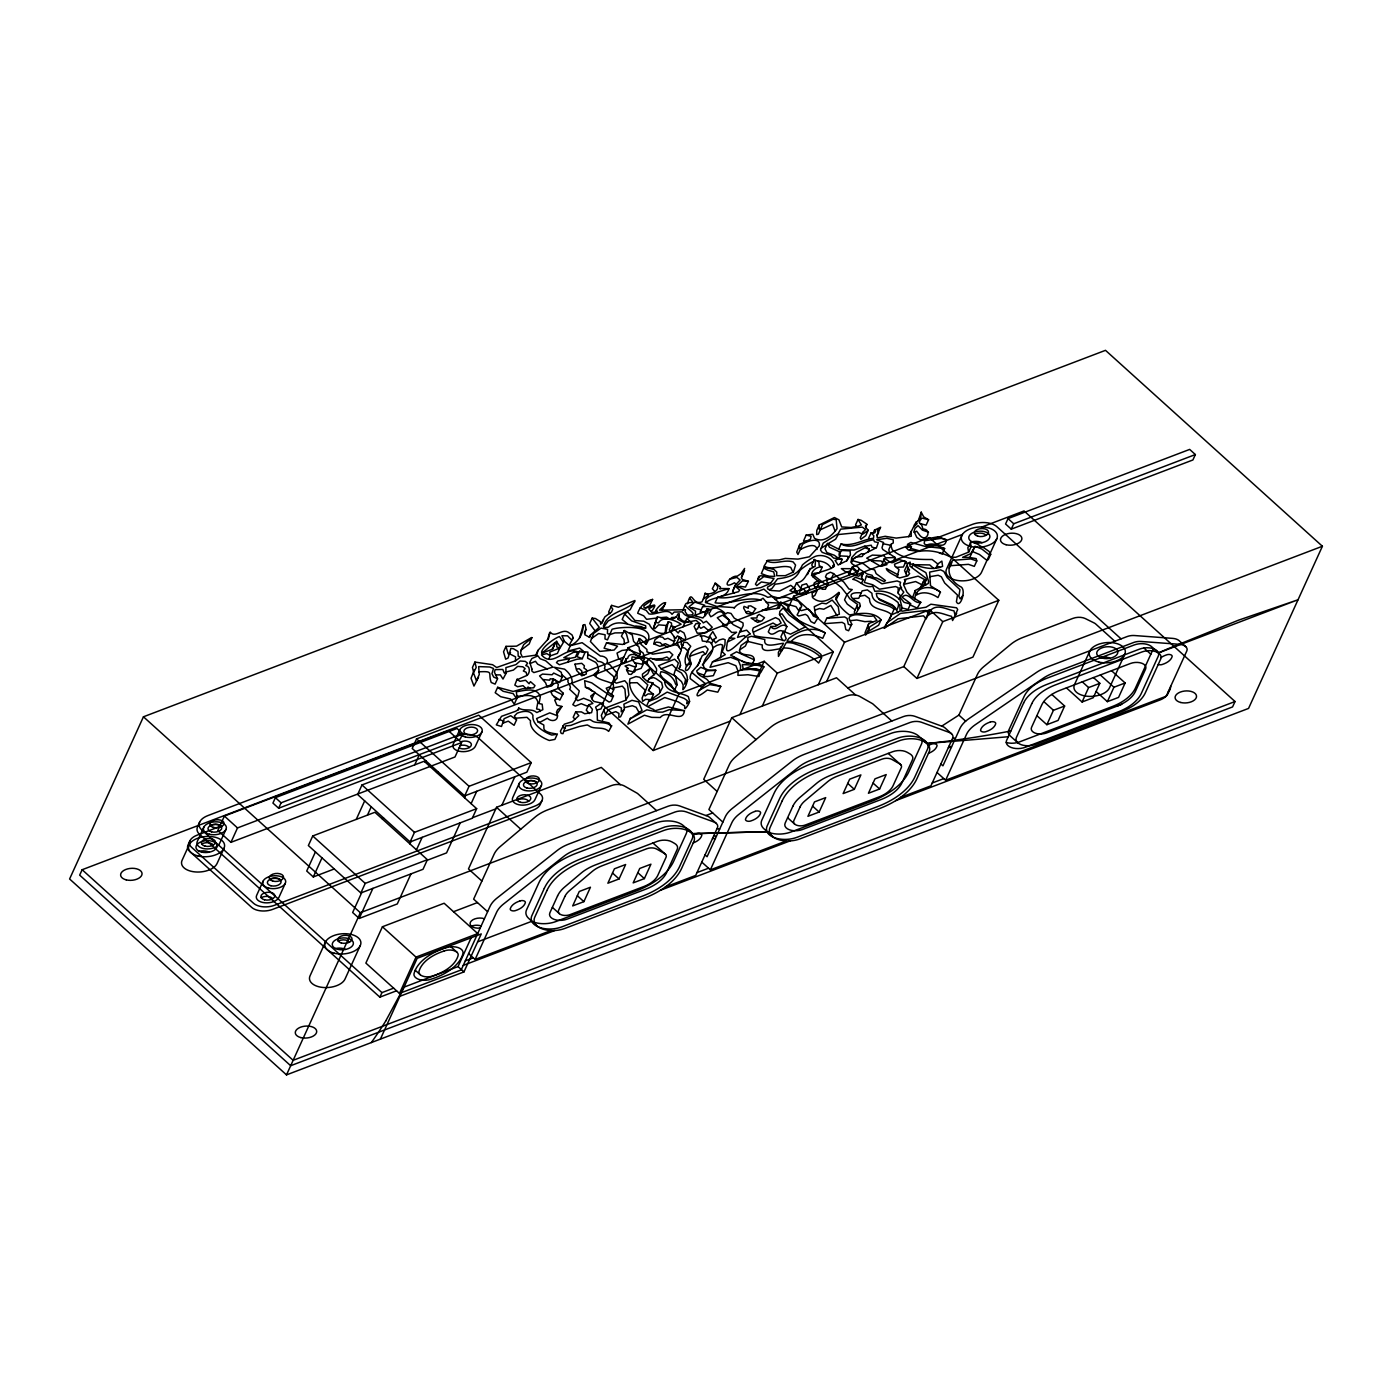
<?xml version="1.0" encoding="UTF-8"?>
<svg xmlns="http://www.w3.org/2000/svg" width="1392" height="1392" viewBox="0 0 1392 1392"><rect width="100%" height="100%" fill="white"/><g stroke="black" fill="none" stroke-linecap="round" stroke-linejoin="round"><path stroke-width="1.5" d="M761.267 600.196C745.886 595.759 730.174 605.172 715.088 602.806L717.559 597.394C733.688 600.474 752.446 587.441 767.723 597.342L772.403 596.368L778.25 597.986L786.236 597.151L798.434 601.24L801.757 606.042L797.094 614.968L798.817 616.03L805.342 614.324L807.569 615.699L810.962 621.615L814.407 623.407L817.991 617.77L815.277 613.698L814.25 606.703L821.941 603.101L826.222 603.815L832.138 600.039L838.262 606.79L839.393 614.185L826.726 618.274L824.273 623.668L842.143 622.363L844.631 623.842L845.814 629.602L848.598 630.767L851.747 624.208L849.016 618.344L849.625 616.83C856.915 611.662 865.633 617.839 873.567 615.838L876.943 620.467L868.817 623.512L865.076 632.664L865.65 635.048L869.896 626.731L881.101 619.771C873.602 611.105 859.717 613.159 849.52 614.968C843.709 610.81 837.479 604.685 835.774 597.638L839.393 593.183L838.837 592.313C831.668 598.769 821.611 605.798 812.545 597.586L812.075 593.062L817.313 590.104L814.477 586.554L814.024 583.196C819.192 578.376 822.098 585.301 812.911 576.723C808.578 573.139 817.243 565.396 822.185 567.24L819.714 572.651L814.285 573.295L811.449 575.453M890.758 545.281L883.259 543.785M816.982 549.492C816.06 541.958 804.663 547.126 800.504 549.457M905.844 573.313L904.522 570.598L907.984 563.29L910.211 562.09L909.881 566.109L926.08 578.289L926.411 579.907L922.774 586.484M591.896 698.68L594.836 692.172L585.423 687.161L584.623 680.671L591.687 682.846L611.523 696.661L613.489 695.896L608.426 692.311L606.233 688.205L609.035 687.074L613.663 689.736L611.471 694.538M940.209 567.431L938.086 566.387L935.946 568.006M553.181 678.809L552.45 685.421L547.143 687.161L545.647 682.863L539.574 675.938L542.532 674.076L552.119 674.755L553.703 673.049L562.159 677.138L559.688 682.55L553.181 678.809L550.553 686.378M799.13 594.019L801.896 585.075L806.455 583.735L809.779 588.851L806.229 594.001L797.877 594.071L789.908 590.539L792.988 588.346L795.232 588.746L793.736 592.296M564.195 641.103L569.119 645.314L573.278 637.901L572.008 634.909L567.832 632.003C561.689 628.784 554.764 638.354 550.153 632.003L548.465 638.684L537.921 650.447L536.825 654.988L522.348 657.059L520.608 653.161L521.234 650.029L529.204 643.939L531.657 637.501L516.519 646.166L505.992 646.375L503.539 651.787L505.661 659.199L508.115 657.964L510.881 648.359L513.422 648.707L517.998 651.473L518.207 656.102L520.608 657.041L515.649 660.8L496.666 667.499L492.524 664.68L474.898 662.087L472.445 667.499L473.524 671.727M793.005 572.199L790.708 567.379C781.886 564.282 772.421 570.807 764.069 566.144L767.705 560.297L779.085 559.967L785.262 558.418L798.016 559.114L809.448 556.765L819.296 545.89C821.054 536.599 806.995 540.931 802.697 544.168L797.981 554.486L796.729 552.137L799.808 544.359L810.405 539.243L811.101 536.355L806.212 535.015L812.841 534.302L814.459 538.252C823.42 543.489 832.12 535.607 837.062 528.664L836.157 519.616L833.077 519.268L822.498 524.593L818.392 534.145L816.669 534.598L816.808 530.387L819.262 524.975L834.434 517.546L838.941 519.825L841.708 526.942L851.191 527.498L858.429 526.037L861.387 524.923L858.029 519.442L861.178 520.312L866.746 524.071L865.807 527.481L868.208 530.265L865.737 535.676L860.83 539.296L860.256 537.834L862.727 532.423L865.511 529.534L862.361 527.098L840.716 529.134L838.088 533.762L823.211 543.141L820.48 550.084L822.202 552.38L830.728 555.356L833.825 558.175L840.959 558.488L842.195 559.393L840.176 563.83M495.5 674.929L500.337 674.876L502.999 679.087L505.975 673.467L505.905 667.586L515.893 664.645L520.121 660.974L525.254 661.374L527.603 663.218L525.793 665.585C530.387 666.02 530.126 672.788 527.29 675.277L517.302 679.679L520.034 681.332L525.55 680.253L529.064 683.733L530.456 681.645L534.998 685.63L533.71 687.752L522.47 688.796L513.213 691.476L497.657 687.3L495.204 692.711L500.685 696.696L510.673 699.028L514.309 704.143L517.111 697.827L516.328 691.772C524.105 690.71 536.72 686.5 540.34 696.644L539.052 703.552L542.167 704.195L542.828 709.694L536.842 712.565C531.587 707.902 524.123 711.747 518.746 708.041L518.624 709.572L515.475 711.312L501.52 716.323L496.3 724.884L501.503 726.502L504.13 718.69L510.725 715.732L516.536 719.908L514.083 725.319L508.271 721.143L503.034 723.144M812.893 567.727L811.797 564.926L814.25 559.514L818.914 561.881L819.175 565.604L822.185 567.24M974.905 547.056L970.589 553.72L962.585 557.339L969.719 557.479L974.974 546.238L981.934 549.092L988.598 554.347L990.739 554.26L988.268 559.671L986.128 559.758L979.481 554.503L972.817 551.667M799.808 544.359L799.095 547.735L800.818 548.761M711.538 643.8L713.487 639.502L716.41 637.797L712.791 631.585L708.528 637.64L703.934 635.813L700.159 636.092L701.411 636.631L702.351 640.999L709.885 642.077C717.941 649.211 707.136 659.042 702.351 664.906M791.004 641.642C799.843 631.951 812.128 633.812 822.742 638.319L825.212 632.908C812.476 625.826 799.843 630.176 788.864 638.354L786.985 641.086C799.06 642.46 811.954 646.393 821.071 654.588L821.054 657.65C814.007 650.099 802.662 646.584 793.005 643.208A18.009 10.04 -4.4 0 0 786.254 642.582L778.476 656.432L778.372 652.343L783.505 643.313C777.902 643.504 762.938 649.124 764.817 639.554L751.402 636.283L747.852 637.449L747.852 640.616L740.996 645.523L739.43 650.882C741.988 657.598 753.855 651.908 754.307 659.843L752.428 663.949M859.699 596.263L864.937 595.289L869.461 598.647C869.582 610.879 884.999 608.06 891.576 614.707L894.377 608.6L893.995 606.512L879.814 600.039L876.995 596.785L876.281 593.392C883.885 593.201 892.081 597.568 897.927 602.423C899.98 604.772 895.943 613.646 895.474 607.834L892.637 605.276M556.87 641.973L560.558 647.141L564.299 640.859L561.916 635.744L567.571 635.831L571.573 639.902L573.278 637.901M613.124 683.576L613.994 681.662L616.273 683.176L624.764 680.723L627.409 683.768L628.888 694.991L625.739 700.246L604.754 708.25L601.327 715.401L602.614 719.977L605.798 715.21L615.751 711.625L618.935 713.417L618.761 717.245L620.571 716.81L624.434 708.841L623.894 704.161L631.951 700.333L638.563 701.846L642.025 710.407L630.35 718.759L646.845 709.833L658.225 712.165L662.731 712.095L669.413 709.624L684.446 710.651L668.421 706.979L654.936 710.755L653.422 709.398C640.529 704.474 627.113 692.068 629.932 678.774L635.97 676.529L639.624 677.295L647.75 684.829L644.165 694.712L645.14 695.93L648.08 693.895L653.492 694.26L651.16 699.358M674.755 675.677L681.436 681.541L683.124 684.934L682.985 689.666C688.709 683.872 689.788 670.927 679.87 669.517L679.018 668.543L680.514 665.48L680.044 662.053L677.765 656.92L679.922 653.509M563.325 693.32L562.246 694.678L553.946 690.554L550.919 691.998L552.467 695.217L559.793 700.089L563.325 693.32L557.774 688.013L558.314 684.412L554.816 679.627M603.815 626.922L608.182 620.971L630.176 609.696L634.943 600.509L618.344 607.225L611.645 605.381L608.669 612.028L609.8 613.681M562.159 677.138L561.289 672.336L554.103 667.255L564.595 669.152C569.676 673.363 572.721 677.573 572.112 683.924L579.281 690.902L577.802 696.226L572.825 704.648L575.314 706.109L581.195 703.656L587.981 706.423M705.761 611.854L700.106 612.167L702.577 606.755C710.72 605.764 719.873 607.608 725.615 613.889L727.529 612.671L731.009 613.42L734.263 618.17L743.032 622.955L743.154 625.617L739.952 631.985L746.651 630.158L750.358 634.056C746.443 633.308 723.127 662.766 726.937 645.262C726.728 638.597 733.88 634.213 736.594 632.281L731.722 632.473L726.676 627.566L722.744 626.069L723.214 623.981L717.28 617.735L722.535 615.177L729.304 620.293L726.833 625.704L723.109 623.825M892.898 562.455L895.16 557.496L882.824 549.492L881.989 547.752L883.572 542.515L876.664 539.748L886.861 538.304L893.212 539.731L893.264 542.984L891.298 544.081L891.071 545.96L892.255 549.753C902.851 559.845 918.494 559.462 932.17 559.514L937.79 563.969L941.862 561.08L942.593 566.353C933.319 570.529 922.322 567.779 913.187 564.108L911.69 567.397M740.788 630.315L740.561 628.366L733.219 624.677L727.807 618.657M582.43 658.607L577.001 656.693L579.472 651.299L587.894 652.117L587.615 658.207L595.741 662.383L597.359 664.645L598.664 670.352L595.672 676.181M654.049 674.842L650.168 668.108M594.958 630.68L589.703 623.529L592.157 618.118L599.239 627.27L590.486 635.03L589.616 637.397L584.849 634.735L585.858 628.314A27.579 15.382 -4.4 0 0 585.319 626.209L584.971 624.573L583.248 625.112C583.248 634.056 578.463 642.077 570.355 645.662L567.884 651.073L579.664 648.08L583.387 651.178M839.011 558.088L840.594 551.789L842.16 550.466L850.094 550.884L850.408 554.938L846.806 560.732L838.141 565.03L835.113 560.437L838.158 558.975L842.195 559.393M929.612 576.74L938.156 575.261L941.375 576.81L944.698 583.022L957.505 595.08L956.408 601.762C959.854 609.261 966.344 591.287 961.42 587.146C950.719 581.804 944.629 570.094 952.841 560.315L970.885 558.94L976.784 560.976L974.313 566.37L968.414 564.334L950.388 565.726M861.474 583.37L863.092 579.855L861.422 576.949L863.284 572.651L858.499 576.271L845.24 571.59L841.36 568.632L852.461 568.702L856.08 571.764L858.603 570.111C860.952 565.448 850.39 566.179 851.295 561.359L851.678 557.635L856.515 552.363L864.937 547.839L869.269 549.214L864.693 546.116L854.079 550.049L839.968 549.805L827.44 543.454L824.986 548.848L826.952 552.607L834.26 555.234L837.027 557.183L836.731 558.209M567.71 662.383L569.45 658.346L563.795 657.703L573.347 652.396L577.819 651.874L575.348 657.285L569.415 658.486M819.262 524.975L819.14 529.186L820.862 528.734M766.766 609.87L768.628 604.876L763.025 598.195C755.595 604.215 741.118 598.108 734.141 608.13M898.832 604.772L899.876 605.12L900.085 611.071L891.576 614.846L884.129 628.279L887.069 622.729L900.52 613.402L926.045 610.444L928.481 613.611L930.761 609.992C937.616 603.693 946.456 609.418 953.99 610.862L955.034 615.142L957.713 609.557L956.565 607.799L930.883 604.215L926.011 607.208L902.416 611.175L901.337 610.862L901.999 607.434L900.102 599.935C893.577 593.375 884.024 590.069 874.855 591.339L872.732 586.241C864.763 588.59 860.047 580.499 852.757 579.316L855.384 577.315L863.092 579.855M855.836 613.802L860.326 605.938L859.647 603.067C849.172 598.403 846.649 591.617 861.248 592.87L862.066 590.887L867.39 589.895L871.914 593.253C872.036 605.468 887.452 602.649 894.029 609.313L894.377 608.6M896.518 567.344L903.408 566.996L905.861 561.585L899.093 559.514L893.212 562.455C889.784 564.299 885.347 556.382 883.781 559.845L886.93 564.647L880.701 566.37L866.711 558.157L872.332 555.095L883.52 555.547L885.799 557.844L895.16 557.496M780.825 646.932C779.607 647.715 780.442 652.744 782.078 650.569M862.727 532.423L863.284 533.884L868.208 530.265M681.019 649.455L683.977 642.112L687.161 642.617L690.728 646.253C687.039 651.804 682.706 659.965 686.691 666.455M679.261 646.81L676.877 642.652L679.331 637.24L685.195 640.076L685.682 637.519L683.994 632.908L679.853 630.489L678.217 633.029L672.997 627.896L670.927 632.438M688.64 649.246L687.422 656.972L689.736 662.07C681.349 670.718 687.387 674.981 691.285 663.514C686.204 651.717 695.6 649.09 705.413 646.201L708.11 649.229L706.022 653.683L702.281 655.58L697.496 665.794M795.232 588.746L790.726 585.353L779.52 591.061L771.168 590.469L767.566 588.833L767.514 587.128L774.422 583.039L777.606 578.776C787.489 577.75 798.295 574.931 802.418 564.961A65.963 36.784 -4.4 0 1 814.546 556.696C821.715 553.32 833.721 557.461 834.382 566.3C828.953 570.79 820.045 570.824 813.798 575.488L813.119 576.967M474.898 662.087L476.221 667.394L473.489 672.841L476.412 680.671L479.248 674.581L478.674 666.611L489.688 666.994L493.481 668.456L491.95 673.658L493.69 677.086L497.553 678.722L495.1 684.116L491.237 682.498C487.548 672.91 494.699 671.014 478.813 671.814M968.588 552.154L967.84 547.717L971.024 542.341M848.789 556.469L846.719 560.785M579.577 637.832L583.248 625.112M575.453 698.488L577.767 700.698L583.666 698.262L590.312 700.872L592.888 703.465L588.746 704.752L586.276 710.146L589.425 713.557M639.241 655.876L640.268 653.196L638.98 646.984L633.586 641.312L632.246 634.926L624.347 630.437L621.424 636.161L623.981 639.363L624.538 644.322M520.869 650.569L523.688 644.635L532.162 637.727M719.977 588.938L720.482 587.163L715.331 583.004L712.356 588.764L714.792 591.443M672.667 645.07L674.72 640.564L674.198 636.805L669.291 629.897L671.57 625.043L671.483 623.059L669.152 621.824L668.23 621.841L665.776 632.942C659.129 634.891 651.804 630.593 649.385 624.295L643.748 621.197L634.926 620.519L627.67 611.871L624.643 614.063L622.189 619.457L627.34 623.738M642.947 677.399L647.819 673.711L650.273 668.299L646.81 662.87L647.228 661.043L644.061 662.488L641.155 668.351L635.274 670.335L631.15 674.424L628.732 674.198L626.487 669.552L627.931 668.264L625.078 666.055L629.01 664.854L634.213 666.698L635.918 666.455L636.44 664.784L631.811 659.321L632.09 656.867L644.513 658.799L642.06 664.21L634.63 662.731M677.869 618.709L679.279 615.316L679.139 613.628L677.817 614.046C675.19 622.555 663.793 618.274 657.407 616.847L654.605 624.312M912.63 597.412L915.205 590.539L928.394 583.422L928.551 581.247L925.889 572.669L913.256 565.222L913.187 564.108M692.624 602.492C671.257 602.701 705.901 616.064 687.422 615.003L685.073 611.61L685.508 609.731L659.477 610.131L664.193 605.607C668.63 597.829 655.388 607.834 655.58 611.993M766.54 560.75C774.892 565.413 784.34 558.871 793.179 561.968L795.58 565.065L793.457 571.99L785.297 575.679L776.632 575.696L776.806 572.112L773.952 569.415L764.051 567.292L763.808 568.232L767.775 570.163L773.708 571.868L774.752 576.445L760.032 575.783L755.438 584.118L756.743 585.58L761.372 581.96L770.524 583.37L774.039 578.55L763.843 576.566L759.214 580.168L757.909 578.724L758.779 576.41M557.6 715.784L549.753 712.861L536.616 718.533L538.06 721.978L540.566 721.961L547.3 718.272C552.798 723.161 560.297 719.716 556.435 712.304L557.6 709.711L561.916 706.457L556.922 705.205L554.695 700.037L556.939 699.08L553.964 696.94M814.25 559.514L815.399 561.759L815.068 566.527C806.229 568.388 807.203 581.699 796.502 582.865L794.275 587.772M591.409 638.615L598.595 633.534L605.102 634.752L604.981 638.928L607.469 639.868L612.08 629.254C620.815 626.487 659.373 623.947 646.166 644.374L639.711 638.493L636.457 644.009L637.362 645.575M741.431 577.175L744.598 568.423L741.101 573.608L737.255 576.166C729.13 575.348 720.708 590.834 734.402 582.813L736.542 584.431M861.422 576.949L863.127 573.626M700.454 658.764C699.915 666.872 689.423 670.387 690.154 678.548L702.247 687.822M800.191 607.504L799.547 609.557L801.27 610.618L807.812 608.913L810.022 610.305L813.433 616.204L817.991 617.77M807.447 574.6L810.161 568.388M663.236 678.409L671.118 684.586L674.389 690.589L677.121 684.342L675.433 676.06L661.496 669.134L658.52 665.672L674.598 659.199L678.339 662.923L676.321 669.935L681.454 672.962L685.577 679.54L684.568 684.133L687.805 679.644M692.381 671.449L692.607 673.136L705.779 684.011C697.375 690.415 690.71 703.343 707.258 690.014L717.785 692.172L720.778 686.36L709.067 682.933C708.076 676.773 697.966 677.643 696.713 670.927L700.698 667.307L706.962 669.935L703.534 676.286L707.275 676.564L713.348 675.659L715.819 670.265C695.687 671.605 704.039 658.642 712.652 649.664M875.794 548.083L871.949 547.143L871.253 545.212L864.832 546.273M897.092 577.036L899.006 569.502L894.969 566.283L894.499 564.212L902.555 560.924L905.861 561.585M729.53 579.246L736.855 577.402L740.126 579.994L735.22 585.266L732.836 591.043M611.645 605.381L611.14 606.842L612.811 609.261L611.506 611.975L604.946 616.813L600.718 624.312L600.317 621.632L595.428 618.518L592.157 618.118M665.115 633.047L665.776 627.235L668.23 621.841M644.513 658.799C640.477 656.015 629.167 650.777 627.653 658.381L626.139 658.712L626.209 661.6L622.694 663.184L620.884 661.374L621.528 660.226L618.483 658.242L617.021 653.092L621.928 650.464L628.314 649.629L640.042 654.118M662 610.357L665.689 602.597M584.379 633.029L585.997 629.462M645.575 644.026C650.134 634.717 635.639 634.665 629.95 632.751M919.99 523.583L926.098 525.149L928.568 519.738L923.696 516.85L921.226 512.169L920.86 516.641C918.981 521.791 914.666 521.739 913.57 527.133M677.834 658.068L681.384 650.273L677.904 645.627L675.19 644.792L667.638 646.845L664.141 645.366L659.773 646.288L653.788 643.817L654.971 639.711L659.042 636.701L662.627 637.24L664.715 639.363L667.899 638.302L673.484 641.225L674.72 640.564M914.753 598.873C915.71 585.406 931.979 585.058 940.435 592.157L937.964 597.568C931.805 593.392 923.348 590.713 916.51 594.993M868.817 623.512L867.547 627.253L868.921 629.306M878.404 532.162L880.649 527.203L874.524 530.126L873.254 532.927M657.407 616.847L653.614 627.827M576.044 698.053L576.358 695.582L569.659 689.336C572.477 686.152 566.335 682.741 568.18 680.114L561.62 674.476M682.846 610.253L685.073 605.329M143.446 716.793L69.6 878.978L286.508 1074.885L1248.554 708.424L1322.4 546.256L1105.492 350.332L143.446 716.793L360.337 912.717L1322.4 546.256M962.429 534.406L82.145 869.722L79.675 875.133L290.684 1065.715L1232.564 706.927L1235.035 701.533L1024.042 510.951L982.021 526.959M189.921 840.82L188.042 844.927A15.347 8.561 -4.4 0 0 189.643 851.347L251.708 907.41A15.347 8.561 -4.4 0 0 272.675 909.376L533.136 810.161A15.347 8.561 -4.4 0 0 540.218 804.559L542.08 800.452M189.068 844.961L182.108 860.239A18.096 10.092 -4.4 0 0 195.019 871.914A18.096 10.092 -4.4 0 0 217.065 863.51L224.025 848.233M199.63 822.15L197.577 826.674A17.974 10.022 -4.4 0 0 199.439 834.191L379.859 997.159L396.563 990.791M203.771 827.248L197.299 841.447A11.519 6.421 -4.4 0 0 205.511 848.859A11.519 6.421 -4.4 0 0 219.536 843.535L226.009 829.319M224.39 816.06L217.813 830.485L230.95 842.334L454.993 756.987L461.552 742.58L448.433 730.73L224.39 816.06L237.51 827.927L461.552 742.58M230.95 842.334L237.51 827.927M275.39 797.668L272.936 803.08L278.644 808.23L460.265 739.048L462.736 733.636L457.028 728.486L275.39 797.668L281.097 802.819L462.736 733.636M278.644 808.23L281.097 802.819M263.105 881.153L256.65 895.352A11.519 6.421 -4.4 0 0 264.863 902.782A11.519 6.421 -4.4 0 0 278.887 897.44L285.343 883.241M312.73 835.966L308.363 845.553L360.859 892.968L423.029 869.287L427.396 859.699L374.9 812.284L312.73 835.966L365.226 883.381L427.396 859.699M315.427 851.921L306.727 871.027L313.287 876.96L334.271 868.956M313.287 876.96L321.987 857.855M361.99 784.949L357.622 794.519L410.118 841.934L472.288 818.252L476.656 808.665L424.16 761.25L361.99 784.949L414.468 832.346L476.656 808.665M356.248 819.401L364.669 800.905M367.453 815.12L371.229 806.821M416.573 738.874L412.206 748.461L464.702 795.876L526.872 772.177L531.239 762.607L478.744 715.192L416.573 738.874L469.069 786.289L531.239 762.607M325.345 942.227L310.051 975.809A18.096 10.092 -4.4 0 0 322.961 987.467A18.096 10.092 -4.4 0 0 345.007 979.081L360.302 945.481M414.694 764.869L419.27 754.829M360.859 892.968L365.226 883.381M361.694 892.655L352.646 912.508L359.206 918.442L397.294 903.93L410.988 873.88M425.169 762.172L425.83 760.745M286.508 1074.885L360.337 912.717M359.206 918.442L372.899 888.374M474.289 670.039L471.035 678.252L473.959 686.065L478.517 677.243M459.638 729.965L453.183 744.163A11.519 6.421 -4.4 0 0 461.396 751.576A11.519 6.421 -4.4 0 0 475.403 746.234L481.876 732.035M410.118 841.934L414.468 832.346M409.909 843.9L410.953 841.621M416.469 849.833L422.159 837.358M399.469 993.418L416.017 957.104L477.734 933.58L444.135 903.251L382.417 926.759L365.87 963.09L399.469 993.418L461.204 969.911L489.967 906.54A40.977 22.864 -4.4 0 1 496.961 898.118L557.218 850.477A40.977 22.864 -4.4 0 1 569.119 843.935L668.264 806.159A10.283 5.725 -4.4 0 1 679.592 805.916L707.066 815.973A10.283 5.725 -4.4 0 1 709.781 817.522L716.341 823.455M517.18 678.965L514.831 685.09L517.563 686.726L523.079 685.664L525.985 688.588M464.702 795.876L469.069 786.289M464.545 797.738L465.537 795.545M379.859 997.159L381.93 992.618L393.64 988.146M535.798 655.11L537.921 650.447M460.247 822.846L446.554 852.896L427.118 860.308M471.105 803.654L476.743 791.282M549.596 632.768L547.561 639.711M517.911 709.868L518.746 708.041M550.24 655.876L557.409 653.405L559.862 647.993L556.783 646.897L556.643 641.068L552.189 649.333M548.796 659.025L550.31 655.702L549.736 652.117L559.862 647.993M380.381 1039.128L417.165 958.322L481.249 933.928L463.954 971.912L399.869 996.307M620.38 784.653L601.274 767.392L496.526 807.29L468.478 868.921L481.893 881.049M501.851 805.272L514.831 776.771M519.181 783.435L512.726 797.633A11.519 6.421 -4.4 0 0 520.939 805.063A11.519 6.421 -4.4 0 0 534.946 799.721L541.418 785.523M589.425 637.345L590.486 635.03M561.916 706.457L557.113 713.974M601.936 623.32L603.554 619.753M557.409 733.915L554.903 739.396L549.318 740.474C541.192 737.447 529.099 729.913 530.491 720.708L526.976 717.315L515.875 718.185M574.983 719.246L573.208 717.28L575.679 711.869L578.828 715.662L572.286 721.682L564.282 724.205L560.402 731.183L561.185 733.375L562.96 733.671L565.709 725.876L570.79 725.423L581.821 721.091L589.738 719.542L591.252 720.308C596.037 724.588 605.781 720.482 611.123 725.963L608.983 722.918L597.359 720.186L597.168 711.086L595.602 707.153L600.213 704.004L603.432 703.499L600.979 708.911L596.924 709.972M385.723 1020.98L404.045 987.137L458.038 966.57L471.157 937.756M623.877 630.75L626.435 633.969L628.627 641.973L622.676 644.461L606.547 642.808L604.093 648.22L610.27 649.96M468.565 953.537L475.124 959.471L496.526 912.473A40.977 22.864 -4.4 0 1 503.521 904.034L563.777 856.393A40.977 22.864 -4.4 0 1 575.679 849.851L674.824 812.093A10.283 5.725 -4.4 0 1 686.152 811.849L713.626 821.889A10.283 5.725 -4.4 0 1 717.419 827.753L695.687 875.446L665.324 887.017M645.557 607.834L649.612 605.659L652.587 599.43C645.436 600.874 639.92 606.494 637.675 613.246L643.73 615.821L646.567 619.318L656.885 618.013M603.432 703.499L594.088 701.481L592.435 699.863L590.713 696.104L594.819 692.955M683.02 626.818L686.813 618.466L692.189 623.32L628.123 647.732L602.266 704.526L653.179 750.514L730.191 721.178M624.416 662.505L626.139 658.712M652.587 599.43L644.061 605.711C642.008 613.785 662.053 596.855 651.908 610.949L651.038 611.488M613.489 695.896L611.036 701.307L609.07 702.073L594.819 692.624M626.887 670.579L627.931 668.264M635.918 666.455L633.447 671.849L626.974 670.352M655.388 622.572L653.509 628.036L654.797 628.732L658.59 624.851L666.577 625.495M634.543 671.936L635.274 670.335M611.819 725.684L608.652 731.374C603.241 725.928 593.827 729.965 588.781 725.719L587.285 724.954L579.368 726.485L563.986 731.392M646.828 662.662L648.481 659.06L650.656 658.155L656.224 660.173L668.717 659.93L672.806 654.797L669.413 651.613L652.726 654.136L646.967 651.856L646.932 649.49L640.999 644.339L638.911 638.615M630.419 718.081L627.879 724.153L644.374 715.227L651.682 717.367L660.278 717.506C667.203 708.789 682.776 724.031 684.446 710.651M647.715 681.645C648.846 675.955 657.494 675.451 656.572 668.856L653.144 663.149L648.481 659.06M687.457 603.78C692.172 587.285 691.754 606.181 702.003 601.796L703.343 599.047L708.493 595.219L705.1 593.288L703.343 599.065M650.273 668.299L642.408 674.163L642.582 677.017L645.122 679.522L648.08 681.941L652.918 682.898L648.62 690.571M646.967 705.187L648.707 701.377L659.251 693.686L662.714 687.196L661.618 682.55L655.997 678.652L653.474 677.539L648.968 678.878M679.087 668.63L680.514 665.48M679.105 616.012L678.026 619.405L684.238 622.746L696.157 620.432L699.863 623.651L697.409 629.062L695.965 629.323M729.304 620.293L722.013 612.167C717.907 610.044 714.601 615.403 710.773 616.76L708.998 613.733L711.034 610.183L708.598 608.878L707.153 608.774L704.7 614.185L705.518 615.664M583.892 901.651L590.452 887.226L579.246 891.506L572.686 905.914L583.892 901.651L577.332 895.717M653.179 750.514L679.035 693.721L764.173 661.287L777.293 673.136L833.303 651.804L763.895 589.112L686.813 618.466M720.134 588.572L728.99 588.607C726.467 598.821 712.826 596.281 705.883 602.597M735.22 585.266L732.627 591.496L734.28 593.044M676.843 685.177L675.538 684.098C674.006 677.678 667.429 672.319 660.939 671.692L660.121 674.18L664.558 680.758C664.889 693.077 680.653 691.998 688.344 696.574L689.579 701.342C689.788 702.925 684.551 710.877 684.673 708.284L684.76 706.022L678.374 701.933L664.715 697.531L648.533 706.214M744.563 570.598L741.397 577.924L742.406 579.49L748.409 581.299L745.468 587.041L739.935 586.328L739.082 587.372M713.487 639.502L715.505 642.895L719.246 639.989L723.057 638.928L725.145 639.728L724.936 644.687L722.222 651.769L725.302 654.623L712.46 661.913L709.99 667.307L728.155 662.696L735.881 665.707L738.178 671.483L737.899 675.381L747.956 674.755L758.918 676.512L760.763 670.37L756.169 668.717L743.206 668.821L742.336 664.558L757.613 665.306L763.912 666.872L762.851 666.02L758.884 664.141L744.998 662.714L730.609 655.093L736.559 651.821L754.307 659.843M619.075 878.944L625.634 864.519L614.429 868.799L607.869 883.207L619.075 878.944L612.515 873.01M764.051 567.292L761.337 573.643L767.705 575.957M740.092 630.907L737.499 637.397L744.181 635.57L745.99 636.997M747.852 640.616L745.399 646.027L739.5 649.994M644.374 878.613L650.934 864.188L639.746 868.451L633.169 882.876L644.374 878.613L637.814 872.68M806.212 535.015L803.497 541.001L806.768 541.192M776.927 608.722L780.581 601.936L787.82 606.094C792.779 623.268 812.093 625.008 825.212 632.908M784.601 631.585L786.863 626.644L779.485 614.377L779.851 611.471L783.139 607.956L789.177 615.003L805.411 626.939L790.412 634.16L783.365 631.359L786.184 638.632L784.549 640.807C774.718 637.327 764.138 638.336 754.377 635.692L752.55 630.211L753.281 627.914L775.501 617.613L779.05 619.37L781.121 623.024L775.431 626.4L770.733 626.47L768.28 631.881C773.291 638.806 777.815 627.392 783.261 631.585M855.628 695.043L836.522 677.782L731.774 717.68L703.726 779.311L717.141 791.439M739.9 714.601L764.173 661.287M787.246 610.201L793.614 596.246L857.681 571.834L852.304 566.979L848.494 575.331M763.912 666.872L760.676 672.649M783.365 631.359L780.912 636.753L782.826 640.581M762.311 706.057L777.293 673.136M819.505 581.717L817.034 587.111A6.908 3.845 -4.4 0 1 814.703 586.954M817.313 590.104L814.859 595.498L812.458 596.75M838.837 548.9L841.099 543.941C852.548 546.882 862.762 539.417 873.463 538.269L873.811 535.729L871.061 532.858L874.594 532.945L875.585 531.448L874.524 530.126M846.945 594.575L841.412 587.581L831.076 579.159L833.704 573.626L830.293 572.234L826.587 574.183L825.473 576.897L828.118 579.49L826.778 581.23L827.892 583.84L825.421 589.251L822.324 589.268L817.643 585.788M858.029 519.442L855.558 524.854L856.515 526.42M701.777 862.1L710.372 869.861L731.774 822.863A40.977 22.864 -4.4 0 1 738.769 814.424L799.025 766.783A40.977 22.864 -4.4 0 1 810.927 760.241L910.072 722.483A10.283 5.725 -4.4 0 1 921.4 722.239L948.874 732.279A10.283 5.725 -4.4 0 1 952.667 738.143L930.935 785.836L900.572 797.407M851.33 561.794L852.339 559.567M851.382 562.594L853.313 558.853L856.028 557.009L862.17 556.487L863.614 554.26L876.455 547.717L878.282 542.584L874.42 541.732L873.724 539.8C862.762 541.001 852.252 550.292 841.099 543.941M839.393 593.183L836.035 599.778M868.608 538.234L871.061 532.858M833.547 573.765L843.883 582.169L848.946 589.025L852.235 589.564L846.997 594.454L844.526 599.865L847.258 604.111L855.158 609.887M858.603 570.111L855.976 575.679M868.051 551.876L869.269 549.214M877.117 535.659L878.474 532.701L877.273 529.847L880.249 528.107M821.75 657.546L818.6 663.062C811.536 655.51 800.209 651.978 790.534 648.62A18.009 10.04 -4.4 0 0 783.783 647.993L782.287 649.472M852.287 560.593L863.388 563.725L869.722 568.615L874.646 569.902L876.142 573.626L885.486 580.568L884.077 581.595L876.49 577.976L866.398 576.184L864.328 582.43L872.732 584.762L879.5 589.199L895.561 586.554L898.084 587.668L898.275 592.035M818.322 684.725L833.303 651.804M861.248 592.87L858.777 598.282L853.035 598.525M846.997 594.454L849.712 598.699L857.611 604.476L854.375 611.697L854.688 613.976M826.604 681.575L844.526 642.234L929.665 609.8L942.784 621.65L998.795 600.317L929.369 537.608L852.304 566.979M883.99 558.697L881.745 565.97M891.298 544.081L888.844 549.492L889.523 554.399M908.611 536.686L913.343 527.359L917.154 523.688L915.866 522.087M921.226 512.169L918.355 520.573M909.898 550.258L911.464 546.812L907.41 544.411L910.838 542.41L925.645 546.551L944.646 548.535L942.193 553.946L939.304 553.024M881.101 619.771L878.63 625.182L867.773 631.829M906.992 565.187L908.332 567.971L905.705 573.608L907.079 575.366L906.088 576.114M866.398 576.184L875.185 579.35L881.971 583.787L897.109 580.951L900.554 582.274L899.945 584.988L901.598 588.033L900.259 587.685L897.805 593.079L900.607 595.828M903.704 584.309L905.548 580.238L904.348 579.611L918.094 576.166L924.532 579.507L920.39 587.528M928.568 519.738L921.939 518.085L919.99 520.504L919.207 522.522L921.817 525.271L922.913 528.943C932.605 529.36 926.62 543.176 919.955 535.537L916.702 531.205L914.092 532.301M889.923 618.413L891.28 615.438M898.901 598.995L903.791 592.139L900.259 587.685M819.14 812.041L825.7 797.616L814.494 801.896L807.934 816.304L819.14 812.041L812.58 806.107M928.551 532.231L922.409 530.126L918.059 525.637L915.049 528.351L914.005 531.466L916.806 537.416L920.564 539.939L938.121 536.773L946.386 539.765C945.116 551.023 933.632 540.618 926.724 545.299M935.824 568.267L937.79 563.969M905.548 580.238L903.565 584.727L906.923 592.139L911.081 596.368L920.808 602.301L917.189 608.06L910.107 604.911M961.855 535.468L946.56 569.05A18.096 10.092 -4.4 0 0 959.471 580.725A18.096 10.092 -4.4 0 0 981.517 572.321L996.811 538.739M847.763 687.944L903.791 666.594L929.665 609.8M930.395 610.897L926.011 619.022L923.575 615.838L898.049 618.814L884.651 628.105M854.323 789.334L860.882 774.909L849.677 779.189L843.117 793.597L854.323 789.334L847.763 783.4M903.791 666.594L916.928 678.443L942.784 621.65M956.722 613.124L952.58 620.536L951.536 616.273C944.02 614.829 935.198 609.122 928.36 615.351M879.622 789.003L886.199 774.578L874.994 778.841L868.417 793.266L879.622 789.003L873.062 783.07M1008.034 518.607L1005.563 524.001L1011.271 529.151L1192.909 459.969L1195.363 454.558L1189.673 449.407L1008.034 518.607L1013.741 523.757L1195.363 454.558M1011.271 529.151L1013.741 523.757M998.795 600.317L972.938 657.111L916.928 678.443M941.723 726.137L958.897 715.088L977.323 674.633A40.855 22.777 -4.4 0 1 983.726 666.681L1010.836 644.287A40.855 22.777 -4.4 0 1 1023.259 637.31L1072.954 618.379A10.283 5.725 -4.4 0 1 1085.308 618.57L1094.077 622.92A10.283 5.725 -4.4 0 1 1095.748 624.034L1114.801 641.242M945.62 780.251L966.448 734.506A40.855 22.777 -4.4 0 1 975.392 724.64L1043.217 678.252A40.855 22.777 -4.4 0 1 1053.118 673.171L1133.645 642.495A10.283 5.725 -4.4 0 1 1141.092 641.468L1179.163 644.287A10.283 5.725 -4.4 0 1 1186.819 650.934L1166.2 696.226L945.62 780.251L937.025 772.49M1036.866 715.662L1046.871 724.693L1053.448 710.285L1064.636 706.022L1051.813 694.434M1064.636 706.022L1058.077 720.43L1046.871 724.693M1089.797 651.038L1074.502 684.62A18.096 10.092 -4.4 0 0 1087.413 696.278A18.096 10.092 -4.4 0 0 1109.459 687.892L1124.753 654.292M1066.429 687.874L1082.071 701.986L1088.631 687.578L1099.837 683.315L1093.486 677.573M1099.837 683.315L1093.259 697.723L1082.071 701.986M1096.113 691.493L1107.371 701.655L1113.931 687.248L1125.136 682.967L1111.529 670.7M1125.136 682.967L1118.576 697.392L1107.371 701.655M1170.115 688.97L1168.045 693.512A17.974 10.022 -4.4 0 1 1166.287 696.035M949.24 568.11L951.815 562.559M706.597 641.903L710.338 636.997L712.843 640.929M682.898 645.331L682.445 646.271L681.123 644.235L681.749 641.294L679.331 637.24M962.794 595.463L960.254 598.925L958.862 596.35L959.958 589.669L947.169 577.61L943.828 571.416L940.609 569.85L929.647 572.095L930.5 585.736L940.435 592.157M527.272 688.448L528.003 687.039L529.987 688.17M860.326 605.938L857.733 608.896L856.846 606.286M851.747 624.208L851.051 625.356L848.285 624.19L847.102 618.431L844.613 616.952L826.726 618.274M624.19 709.52L621.215 711.834L621.406 708.023L618.205 706.231L608.252 709.798L605.468 714.653L603.797 709.99M692.833 602.023L689.858 598.508M878.474 532.701L876.977 534.58L877.273 537.921L885.19 536.303L896.17 538.095L911.273 536.251L911.029 531.396M634.804 601.727C625.634 611.645 608.182 611.419 603.362 626.122L604.18 627.548L608.374 627.2C619.84 616.604 634.648 628.993 645.818 628.14L645.679 625.774L631.585 620.849L624.643 614.063M652.918 682.898L648.446 690.362L653.492 694.26M699.863 623.651L696 623.564L694.121 626.47L697.253 633.221L705.918 632.786L712.234 627.253L706.336 621.197L703.291 622.937C698.453 615.02 686.674 619.823 682.376 611.854L674.146 612.097L672.023 614.324C667.812 607.347 655.736 615.455 649.02 613.924L646.201 610.427L640.129 607.834M946.386 539.765L941.218 538.356L924.532 540.775L924.218 543.576L925.976 545.072L938.208 545.942L944.646 548.535M717.559 597.394L738.526 591.687L739.639 590.069L735.08 586.102M852.269 559.723L861.578 553.633L863.771 554.173M779.52 614.585L782.008 613.837L786.706 620.414L798.991 629.793M926.411 579.907L922.705 582.448M564.299 640.859L563.029 641.729L559.427 636.544C553.198 638.824 540.253 648.846 541.697 653.283L555.338 642.356M689.579 701.342L686.691 703.708L687.23 700.628L684.342 698.488L667.186 692.12L656.711 698.453L648.707 701.377M911.464 546.812L906.122 547.63L908.454 550.014L918.929 551.423C929.926 549.44 941.618 552.38 950.98 557.235L955.817 557.252L968.728 552.102L971.111 546.447L970.294 542.323M670.561 618.866L671.692 617.509L675.903 617.282M820.915 548.396L826.9 544.62M691.076 608.391L692.381 607.556L701.133 609.887M827.962 543.733L835.618 539.174L838.245 534.545L858.707 532.475L862.048 533.902M613.994 681.662L617.178 678.269L617.004 673.189L609.887 664.767L606.912 663.253C609.122 658.712 604.232 655.893 600.37 656.032L582.117 642.686L570.355 645.662M598.664 670.352L593.723 674.685C597.899 680.671 610.531 681.21 613.367 684.707L613.663 689.736M755.16 620.989L756.691 619.771L760.328 621.511M728.99 588.607L718.411 591.861L708.772 596.837L706.179 598.978L705.448 602.388L716.515 606.39L734.367 607.625M510.568 652.552L508.132 653.788L505.992 646.375M720.778 686.36L709.729 684.603L698.888 690.397M691.285 663.514L687.317 665.098M748.409 581.299L742.406 580.916L736.82 586.119L745.451 590.208L760.78 587.598L770.559 583.352M867.094 524.575L865.441 526.089L865.807 527.481M820.393 529.76L832.486 524.192L835.009 530.926M653.805 643.817L656.572 642.112L660.173 642.652L662.244 644.774L665.428 643.713L670.213 645.94M629.636 682.846L637.171 682.706L645.279 690.223L642.077 698.105L642.669 701.342L645.627 699.306L650.743 699.706M728.086 641.66L734.872 638.371L729.269 637.884M654.379 605.555L648.776 608.913L651.995 612.584L657.511 611.68L656.415 610.131M702.577 606.755L704.752 605.224L694.852 602.162L688.953 606.842L695.582 611.158L695.182 615.995L702.89 617.961L708.11 612.01L707.153 608.774M697.827 672.945L704.039 675.172M503.974 721.091L498.754 719.473M530.3 663.462L535.45 661.27L537.66 664.158L547.508 669.117M569.38 658.729L557.896 660.939L556.452 662.609L559.393 664.767L577.036 659.216L582.204 658.781L584.953 652.691L579.472 651.299M769.219 589.86L771.968 588.433L775.153 584.188C785.036 583.161 795.824 580.325 799.965 570.355A65.963 36.784 -4.4 0 1 812.093 562.107L813.276 561.689M767.427 608.408L761.772 610.531L779.398 608.13L780.268 604.946L779.381 603.275M715.819 670.265L706.005 670.874M661.061 668.856L672.145 664.593L675.868 668.334L673.745 675.12M826.5 578.237L831.146 579.02M505.975 673.467L504.287 673.049L502.79 669.465L495.117 669.622L494.438 672.249L497.553 678.722M505.331 672.214L513.422 670.057L517.65 666.385L522.8 666.785L525.132 668.63L523.34 670.979L526.211 672.301L526.855 675.416M672.997 627.896L681.106 624.242C675.764 620.397 662.557 615.247 658.555 622.903L655.963 622.642M753.507 632.107L773.03 623.024L776.91 625.356M477.63 941.845L531.761 921.313A20.428 11.397 -4.4 0 0 555.965 921.521L635.953 891.054A81.954 45.71 -4.4 0 0 673.745 861.109L686.221 833.721A20.428 11.397 -4.4 0 0 686.395 828.344L686.308 828.136M623.825 657.146L207.93 815.573A17.974 10.022 -4.4 0 0 201.509 829.649L381.93 992.618M775.327 599.447L850.564 570.79M931.822 539.835L972.347 524.401A17.974 10.022 -4.4 0 1 996.881 526.698L1121.065 638.858M219.588 826.604L196.985 835.217A15.347 8.561 -4.4 0 0 191.522 847.241L253.588 903.304A15.347 8.561 -4.4 0 0 274.555 905.27L534.998 806.055A15.347 8.561 -4.4 0 0 540.479 794.032L478.413 737.969A15.347 8.561 -4.4 0 0 457.446 736.003L455.219 736.855M436.549 772.456L438.115 771.864M381.86 818.566L383.531 817.922M472.514 817.73L495.83 808.856M477.456 902.573L454.558 911.308A17.557 9.796 -4.4 0 0 453.531 911.725M705.918 815.555L712.704 812.963M1121.726 704.352L1046.662 732.94A10.283 5.725 -4.4 0 1 1035.283 733.166A10.283 5.725 -4.4 0 1 1031.559 727.337L1041.703 705.048A40.855 22.777 -4.4 0 1 1060.547 690.119L1130.478 663.479A10.283 5.725 -4.4 0 1 1141.84 663.253A10.283 5.725 -4.4 0 1 1145.581 669.082L1135.437 691.372A40.855 22.777 -4.4 0 1 1116.593 706.301M465.328 960.845L473.28 957.818M696.992 872.593L708.528 868.208M932.24 782.983L943.776 778.598M475.124 959.471L551.023 930.552M710.372 869.861L786.271 840.942M463.258 965.387L554.764 930.535M660.452 890.271L790.012 840.925M895.7 800.661L1159.762 700.072A17.974 10.022 -4.4 0 0 1166.009 696.296M1235.035 701.533L293.138 1060.304L82.145 869.722M766.244 602.371L779.485 603.154M624.469 707.554L632.333 705.727L636.109 707.258L638.945 712.252M903.686 584.379L915.64 581.56L921.695 584.64M814.755 610.166L819.47 608.513L823.751 609.226L830.833 605.433L837.097 615.751M609.87 634.578L614.951 632.908L622.937 632.821M747.086 642.304L748.931 641.695L762.346 644.966C760.31 654.223 774.509 649.159 779.938 648.898M920.808 602.301C913.691 604.841 908.263 590.173 902.155 597.272L910.681 603.658L908.054 609.47L901.999 607.956M782.53 602.927L795.98 606.651L798.747 610.67M800.939 590.034L804.002 589.147L806.664 593.183M733.897 657.285L735.533 658.068M541.697 653.283L552.902 649.02L554.59 643.104M850.303 620.658L856.741 619.979L864.884 621.65L871.096 621.25L872.54 622.415M652.552 659.095L662.435 658.555L666.942 657.007L669.726 659.356M834.034 564.682L832.642 565.831L833.321 567.292M910.507 604.058L904.087 602.336L899.771 597.116M689.962 656.224L702.943 651.613L705.205 654.136M575.679 711.869L581.404 711.904L584.71 713.748L591.548 712.669L592.435 709.328L588.746 704.752M576.514 669.047L579.246 668.734L581.96 671.17L581.491 673.432L583.822 675.103M536.894 925.819L528.699 918.407A20.497 11.432 -4.4 0 1 526.559 909.829L538.739 883.102A81.954 45.71 -4.4 0 1 576.532 853.157L655.475 823.09A20.497 11.432 -4.4 0 1 683.455 825.7L692.294 833.686L767.009 831.703A20.428 11.397 -4.4 0 0 791.213 831.911L871.201 801.444A81.954 45.71 -4.4 0 0 908.993 771.499L921.469 744.111A20.428 11.397 -4.4 0 0 921.556 738.526L927.263 743.467L1008.243 736.751M660.452 617.665L666.646 617.143L669.413 618.901M712.46 661.913L730.609 657.285L738.334 660.295L740.631 666.072L740.37 669.987L750.41 669.361L761.372 671.101M517.267 696.244C524.314 696.104 535.067 692.659 537.886 702.038L536.599 708.963L539.713 709.607L540.218 711.486M971.303 541.732L977.532 544.168A44.509 24.812 -4.4 0 0 984.057 547.926L989.068 551.423L990.739 554.26M681.906 647.489L684.707 648.028L687.857 650.969M692.294 833.686L767.009 831.703A20.428 11.397 -4.4 0 0 797.111 837.253L877.099 806.786A81.954 45.71 -4.4 0 0 914.909 776.84L927.368 749.453A20.428 11.397 -4.4 0 0 919.955 737.864A20.428 11.397 -4.4 0 0 897.353 738.299L817.365 768.767A81.954 45.71 -4.4 0 0 779.572 798.712L767.096 826.1A21.315 11.884 -4.4 0 0 767.062 831.685M827.892 583.84L824.777 583.874L813.798 575.488M678.67 617.265L682.811 620.902L688.553 622.067M543.071 679.54L549.666 680.166L550.188 678.774L553.042 679.105M705.1 593.288C711.225 595.985 723.196 588.764 714.809 583.37M871.74 560.576L881.049 560.959L882.371 562.281M840.002 555.895L847.641 556.295L848.285 557.479M635.935 626.087L641.294 626.591L644.966 628.627M817.783 560.941C822.968 561.08 828.901 563.603 831.233 568.475M509.924 653.979L515.527 656.867L515.51 660.852M859.055 568.858L867.251 574.026L872.175 575.296L873.045 577.297M742.058 661.148L748.879 663.375M565.413 728.26L563.656 727.964L562.855 725.771M910.177 563.899L913.048 564.421M914.596 564.7L929.699 564.926L933.823 568.475M905.287 562.873L907.915 563.429M969.719 557.479L976.157 558.61L976.784 560.976M577.819 651.874C564.891 645.958 553.024 668.595 541.453 654.849L546.778 653.614L550.31 655.702M585.493 687.23L589.216 688.257L592.348 691.25M671.396 625.878L675.033 627.079M910.733 548.413L920.321 551.058M606.547 642.808L617.526 646.184L614.15 650.029L599.726 651.404L590.417 641.521L593.758 633.308L601.048 628.123L607.556 629.341L607.434 633.534L609.922 634.474M878.63 598.682L891.941 604.754M648.655 658.903L644.496 657.268L643.156 653.074L639.206 650.203M786.863 626.644C780.964 621.076 776.092 633.586 770.733 626.47M652.413 683.559L659.164 687.961L660.156 691.859M588.033 654.431L595.654 658.747L597.916 661.444C601.779 661.287 606.651 664.123 604.459 668.665L611.088 674.407A16.373 9.135 -4.4 0 1 614.585 681.175M612.863 688.031L622.294 686.134L624.938 689.162L625.895 700.037M538.06 721.978L543.785 724.971L543.941 728.886C545.977 734.68 564.734 733.201 551.789 735.063C543.646 732.035 531.553 724.501 532.962 715.314C530.23 709.537 521.965 711.277 517.198 713.174L514.414 716.01L516.536 719.908M794.936 589.46L798.399 594.036M896.935 560.193L894.656 558.592M840.037 555.826L839.045 555.008L839.48 551.771L829.423 547.213L827.44 543.454M898.101 574.844L886.286 568.51C886.408 571.747 895.717 575.801 899.528 577.976L907.845 575.783L909.637 573.591L908.297 571.99L909.533 569.972L908.158 568.197M752.463 613.576L748.27 611.279L746.042 612.115M917.154 593.601L915.083 592.035L915.205 590.539M698.732 626.139L700.82 628.349L703.882 626.609L708.25 630.28M896.535 609.818L897.788 612.793M1185.74 646.636L1179.181 640.72A10.283 5.725 -4.4 0 0 1172.603 638.371L1134.532 635.535A10.283 5.725 -4.4 0 0 1127.085 636.579L1046.558 667.255A40.855 22.777 -4.4 0 0 1036.657 672.319L968.832 718.724A40.855 22.777 -4.4 0 0 959.888 728.573L942.923 765.826L940.888 763.982M1159.362 653.666L1151.619 646.671A12.876 7.186 -4.4 0 0 1134.028 645.035L1047.689 677.921A51.26 28.588 -4.4 0 0 1024.042 696.644L1008.695 730.365A12.876 7.186 -4.4 0 0 1010.035 735.759L1017.778 742.754M1143.911 647.993L1150.819 654.24M1100.341 674.963L1113.931 687.248M1082.28 681.836L1088.631 687.578M1043.791 701.568L1053.448 710.285M958.897 715.088L965.648 721.178M951.589 733.845L945.029 727.912A10.283 5.725 -4.4 0 0 942.314 726.363L914.84 716.306A10.283 5.725 -4.4 0 0 903.512 716.549L804.367 754.325A40.977 22.864 -4.4 0 0 792.466 760.867L732.209 808.508A40.977 22.864 -4.4 0 0 725.215 816.93L707.084 856.724L705.048 854.897M793.614 596.246L844.526 642.234M926.915 743.502L918.703 736.09A20.497 11.432 -4.4 0 0 890.741 733.48L811.78 763.547A81.954 45.71 -4.4 0 0 773.987 793.492L761.807 820.219A20.497 11.432 -4.4 0 0 763.947 828.797L772.16 836.209M891.802 721.021L873.254 704.265A10.283 5.725 -4.4 0 0 872.001 703.378L859.595 696.348A10.283 5.725 -4.4 0 0 846.806 695.93L783.209 720.151A40.977 22.864 -4.4 0 0 770.489 727.372L735.515 756.9A40.977 22.864 -4.4 0 0 729.338 764.66L708.911 809.535L722.848 822.115M888.2 753.403L900.868 764.834M731.774 717.68L756.013 739.587M628.123 647.732L679.035 693.721M787.611 817.73L794.606 824.047M656.554 810.631L638.006 793.875A10.283 5.725 -4.4 0 0 636.753 792.988L624.347 785.958A10.283 5.725 -4.4 0 0 611.558 785.54L547.961 809.761A40.977 22.864 -4.4 0 0 535.241 816.982L500.267 846.51A40.977 22.864 -4.4 0 0 494.073 854.27L473.645 899.145L487.6 911.725M652.952 843.013L665.62 854.444M496.526 807.29L520.765 829.197M552.363 907.34L559.34 913.657M450.904 946.769L457.028 952.302M458.038 966.57L463.954 971.912M382.417 926.759L416.017 957.104M415.234 970.241L420.158 974.678M720.395 657.807L722.674 645.14L720.586 644.339L716.793 645.401L712.861 647.872M674.041 636.457L675.764 638.441L677.382 635.9L681.21 637.901M801.322 589.164L796.502 582.865M516.763 698.749L513.143 693.616L503.138 691.285L497.657 687.3M925.158 582.674L925.889 584.936M974.696 534.302A7.151 3.985 -4.4 0 1 986.023 535.363M525.671 781.678A7.151 3.985 -4.4 0 1 536.999 782.739M210.262 825.491A7.151 3.985 -4.4 0 1 221.589 826.552M269.7 879.187A7.151 3.985 -4.4 0 1 281.027 880.249M338.204 941.062A7.151 3.985 -4.4 0 1 349.531 942.106M1099.941 657.32A10.022 5.585 -4.4 0 1 1109.946 658.259M971.999 541.766A10.022 5.585 -4.4 0 1 982.004 542.689M199.213 851.26A10.022 5.585 -4.4 0 1 209.218 852.182M335.489 948.509A10.022 5.585 -4.4 0 1 345.494 949.448M1170.689 686.36A17.974 10.022 -4.4 0 1 1168.358 691.493M1152.82 648.533A12.754 7.117 -4.4 0 1 1152.419 650.725L1135.454 687.996A51.26 28.588 -4.4 0 1 1111.808 706.736L1019.483 741.901A12.754 7.117 -4.4 0 1 1006.242 742.475M460.213 745.503A7.03 3.915 -4.4 0 1 469.226 747.574M460.735 741.832A7.03 3.915 -4.4 0 1 470.148 742.441A7.03 3.915 -4.4 0 1 468.721 747.835A7.03 3.915 -4.4 0 1 459.151 747.869M517.145 800.191A7.03 3.915 -4.4 0 1 528.664 801.27M261.174 897.701A7.03 3.915 -4.4 0 1 272.693 898.78M201.718 844.004A7.03 3.915 -4.4 0 1 213.237 845.083M951.345 747.347A8.717 4.855 -4.4 0 1 948.422 747.452M952.789 737.812A8.717 4.855 -4.4 0 1 955.399 738.421M715.401 838.454A9.048 5.046 -4.4 0 1 712.495 838.541M717.054 828.536A9.048 5.046 -4.4 0 1 719.647 829.127M1158.266 664.419A3.619 2.018 -4.4 0 0 1162.442 664.419A17.435 9.727 -4.4 0 0 1172.064 656.763A3.619 2.018 -4.4 0 0 1170.689 654.745A3.619 2.018 -4.4 0 0 1166.74 654.832A17.435 9.727 -4.4 0 0 1161.102 657.546M948.944 746.303A8.717 4.855 -4.4 0 1 951.536 746.93M928.481 753.316A17.435 9.727 -4.4 0 0 936.955 746.06A3.619 2.018 -4.4 0 0 935.581 744.041A3.619 2.018 -4.4 0 0 931.631 744.128A17.435 9.727 -4.4 0 0 928.534 745.364M713.765 835.739A9.048 5.046 -4.4 0 1 716.375 836.331M480.153 928.064A9.048 5.046 -4.4 0 1 470.357 922.287A9.048 5.046 -4.4 0 1 484.399 918.737M693.233 842.926A17.435 9.727 -4.4 0 0 701.707 835.67A3.619 2.018 -4.4 0 0 700.333 833.651A3.619 2.018 -4.4 0 0 696.383 833.738A17.435 9.727 -4.4 0 0 693.286 834.974M471.383 926.15A9.048 5.046 -4.4 0 1 481.127 925.941M1010.818 730.991A570.668 318.281 -4.4 0 1 927.281 743.519M385.741 1020.98A870.505 485.53 -4.4 0 1 371.333 1042.573M531.935 669.1L531.848 671.014L533.832 672.597L552.955 667.133L545.681 660.8L540.131 658.747L537.904 655.858L531.883 658.52L529.743 662.279L531.935 669.1M574.983 664.193L576.688 670.579L581.804 675.816L586.276 674.006L586.571 669.883L583.944 668.021L584.414 665.776L581.717 663.323L574.983 664.193M755.647 608.704L752.411 613.611L748.687 613.855L746.564 613.367L743.606 608.026L744.059 606.355L748.339 608.217L748.252 606.059L750.74 605.868L755.647 608.704M757.422 615.751L756.865 617.961L751.036 618.031L757.613 622.398L761.998 620.745L764.521 617.7L759.162 614.359L757.422 615.751M544.324 888.322L531.848 915.71A20.428 11.397 -4.4 0 0 539.261 927.316A20.428 11.397 -4.4 0 0 561.863 926.863L641.851 896.396A81.954 45.71 -4.4 0 0 679.644 866.45L692.12 839.063A20.428 11.397 -4.4 0 0 685.891 827.944A20.428 11.397 -4.4 0 0 664.854 827.005L582.117 858.377A81.954 45.71 -4.4 0 0 544.324 888.322M546.934 890.515L534.754 917.241A20.497 11.432 -4.4 0 0 542.201 928.864A20.497 11.432 -4.4 0 0 564.874 928.429L643.835 898.345A81.954 45.71 -4.4 0 0 681.628 868.399L693.842 841.603A20.497 11.432 -4.4 0 0 686.308 830.032A20.497 11.432 -4.4 0 0 663.688 830.502L584.727 860.569A81.954 45.71 -4.4 0 0 546.934 890.515M557.566 895.909L549.892 912.769A11.71 6.525 -4.4 0 0 554.155 919.399A11.71 6.525 -4.4 0 0 567.101 919.155L645.157 889.418A46.823 26.117 -4.4 0 0 666.768 872.314L677.225 849.311A11.71 6.525 -4.4 0 0 674.581 843.413L671.831 841.847A11.71 6.525 -4.4 0 0 657.268 841.377L595.741 864.797A46.823 26.117 -4.4 0 0 581.212 873.045L564.647 887.035A46.823 26.117 -4.4 0 0 557.566 895.909M564.856 896.518L558.54 910.385A7.813 4.35 -4.4 0 0 561.359 914.822A7.813 4.35 -4.4 0 0 570.007 914.648L643.469 886.669A31.216 17.417 -4.4 0 0 657.859 875.255L666.037 857.298A7.813 4.35 -4.4 0 0 664.28 853.366L656.624 849.033A7.813 4.35 -4.4 0 0 646.915 848.702L602.162 865.754A31.216 17.417 -4.4 0 0 592.487 871.235L569.554 890.602A31.216 17.417 -4.4 0 0 564.856 896.518M782.182 800.905L770.02 827.631A20.497 11.432 -4.4 0 0 777.449 839.254A20.497 11.432 -4.4 0 0 800.122 838.819L879.083 808.735A81.954 45.71 -4.4 0 0 916.876 778.789L929.09 751.993A20.497 11.432 -4.4 0 0 921.556 740.422A20.497 11.432 -4.4 0 0 898.936 740.892L819.975 770.959A81.954 45.71 -4.4 0 0 782.182 800.905M792.831 806.299L785.14 823.159A11.71 6.525 -4.4 0 0 789.403 829.789A11.71 6.525 -4.4 0 0 802.366 829.545L880.405 799.808A46.823 26.117 -4.4 0 0 902.016 782.704L912.473 759.701A11.71 6.525 -4.4 0 0 909.829 753.803L907.079 752.237A11.71 6.525 -4.4 0 0 892.516 751.767L830.989 775.187A46.823 26.117 -4.4 0 0 816.46 783.435L799.895 797.425A46.823 26.117 -4.4 0 0 792.831 806.299M800.104 806.908L793.788 820.775A7.813 4.35 -4.4 0 0 796.624 825.212A7.813 4.35 -4.4 0 0 805.255 825.038L878.717 797.059A31.216 17.417 -4.4 0 0 893.107 785.645L901.285 767.688A7.813 4.35 -4.4 0 0 899.528 763.756L891.872 759.423A7.813 4.35 -4.4 0 0 882.163 759.092L837.427 776.144A31.216 17.417 -4.4 0 0 827.735 781.643L804.802 800.992A31.216 17.417 -4.4 0 0 800.104 806.908M1023.625 702.995L1006.642 740.283A12.754 7.117 -4.4 0 0 1011.271 747.521A12.754 7.117 -4.4 0 0 1025.382 747.243L1117.706 712.06A51.26 28.588 -4.4 0 0 1141.353 693.338L1158.318 656.05A12.754 7.117 -4.4 0 0 1153.707 648.829A12.754 7.117 -4.4 0 0 1139.578 649.107L1047.254 684.272A51.26 28.588 -4.4 0 0 1023.625 702.995M1031.785 703.639L1016.438 737.36A12.876 7.186 -4.4 0 0 1021.102 744.668A12.876 7.186 -4.4 0 0 1035.37 744.389L1121.708 711.503A51.26 28.588 -4.4 0 0 1145.355 692.781L1160.702 659.06A12.876 7.186 -4.4 0 0 1156.021 651.752A12.876 7.186 -4.4 0 0 1141.771 652.03L1055.432 684.916A51.26 28.588 -4.4 0 0 1031.785 703.639M1167.557 648.933L1158.509 652.9L1298.04 599.761L1238.341 620.24L1167.557 648.933M977.793 536.198A7.151 3.985 -4.4 0 0 988.546 532.214A7.151 3.985 -4.4 0 0 977.88 529.273A7.151 3.985 -4.4 0 0 977.793 536.198M528.751 783.574A7.151 3.985 -4.4 0 0 539.504 779.59A7.151 3.985 -4.4 0 0 528.838 776.649A7.151 3.985 -4.4 0 0 528.751 783.574M213.341 827.387A7.151 3.985 -4.4 0 0 224.095 823.403A7.151 3.985 -4.4 0 0 213.428 820.462A7.151 3.985 -4.4 0 0 213.341 827.387M272.78 881.084A7.151 3.985 -4.4 0 0 283.533 877.099A7.151 3.985 -4.4 0 0 272.867 874.141A7.151 3.985 -4.4 0 0 272.78 881.084M341.284 942.958A7.151 3.985 -4.4 0 0 352.037 938.956A7.151 3.985 -4.4 0 0 341.371 936.016A7.151 3.985 -4.4 0 0 341.284 942.958M209.513 834.26A11.519 6.421 -4.4 0 0 226.374 827.44A11.519 6.421 -4.4 0 0 208.783 823.159A11.519 6.421 -4.4 0 0 209.513 834.26M268.847 888.166A11.519 6.421 -4.4 0 0 285.708 881.362A11.519 6.421 -4.4 0 0 268.117 877.064A11.519 6.421 -4.4 0 0 268.847 888.166M465.38 736.977A11.519 6.421 -4.4 0 0 482.241 730.156A11.519 6.421 -4.4 0 0 464.65 725.876A11.519 6.421 -4.4 0 0 465.38 736.977M524.923 790.447A11.519 6.421 -4.4 0 0 541.784 783.626A11.519 6.421 -4.4 0 0 524.192 779.346A11.519 6.421 -4.4 0 0 524.923 790.447M1102.307 658.155A10.597 5.916 -4.4 0 0 1117.846 651.891A10.597 5.916 -4.4 0 0 1101.664 647.941A10.597 5.916 -4.4 0 0 1102.307 658.155M974.365 542.602A10.597 5.916 -4.4 0 0 989.903 536.338A10.597 5.916 -4.4 0 0 973.721 532.37A10.597 5.916 -4.4 0 0 974.365 542.602M201.579 852.095A10.597 5.916 -4.4 0 0 217.117 845.831A10.597 5.916 -4.4 0 0 200.935 841.864A10.597 5.916 -4.4 0 0 201.579 852.095M337.856 949.344A10.597 5.916 -4.4 0 0 353.394 943.08A10.597 5.916 -4.4 0 0 337.212 939.13A10.597 5.916 -4.4 0 0 337.856 949.344M520.521 802.314A7.03 3.915 -4.4 0 0 530.839 798.19A7.03 3.915 -4.4 0 0 520.156 795.528A7.03 3.915 -4.4 0 0 520.521 802.314M264.55 899.806A7.03 3.915 -4.4 0 0 274.868 895.7A7.03 3.915 -4.4 0 0 264.184 893.038A7.03 3.915 -4.4 0 0 264.55 899.806M205.094 846.127A7.03 3.915 -4.4 0 0 215.429 842.003A7.03 3.915 -4.4 0 0 204.728 839.341A7.03 3.915 -4.4 0 0 205.094 846.127M970.207 546.308A18.096 10.092 -4.4 0 0 997.403 536.198A18.096 10.092 -4.4 0 0 970.398 528.786A18.096 10.092 -4.4 0 0 970.207 546.308M197.995 855.958A18.096 10.092 -4.4 0 0 224.599 845.344A18.096 10.092 -4.4 0 0 197.055 838.489A18.096 10.092 -4.4 0 0 197.995 855.958M1098.723 662.035A18.096 10.092 -4.4 0 0 1125.328 651.404A18.096 10.092 -4.4 0 0 1097.783 644.566A18.096 10.092 -4.4 0 0 1098.723 662.035M334.271 953.224A18.096 10.092 -4.4 0 0 360.893 942.593A18.096 10.092 -4.4 0 0 333.332 935.755A18.096 10.092 -4.4 0 0 334.271 953.224M1180.747 702.49A10.736 5.986 -4.4 0 0 1196.528 696.191A10.736 5.986 -4.4 0 0 1180.19 692.12A10.736 5.986 -4.4 0 0 1180.747 702.49M1006.103 544.742A10.736 5.986 -4.4 0 0 1021.885 538.443A10.736 5.986 -4.4 0 0 1005.546 534.389A10.736 5.986 -4.4 0 0 1006.103 544.742M126.272 879.883A10.736 5.986 -4.4 0 0 142.054 873.584A10.736 5.986 -4.4 0 0 125.715 869.513A10.736 5.986 -4.4 0 0 126.272 879.883M300.916 1037.614A10.736 5.986 -4.4 0 0 316.697 1031.333A10.736 5.986 -4.4 0 0 300.359 1027.261A10.736 5.986 -4.4 0 0 300.916 1037.614M211.619 831.859A6.89 3.845 -4.4 0 0 221.763 827.805A6.89 3.845 -4.4 0 0 211.271 825.195A6.89 3.845 -4.4 0 0 211.619 831.859M270.97 885.764A6.89 3.845 -4.4 0 0 281.114 881.71A6.89 3.845 -4.4 0 0 270.605 879.118A6.89 3.845 -4.4 0 0 270.97 885.764M527.046 788.046A6.89 3.845 -4.4 0 0 537.173 783.992A6.89 3.845 -4.4 0 0 526.681 781.399A6.89 3.845 -4.4 0 0 527.046 788.046M467.503 734.576A6.89 3.845 -4.4 0 0 477.63 730.522A6.89 3.845 -4.4 0 0 467.138 727.912A6.89 3.845 -4.4 0 0 467.503 734.576M990.304 722.03A17.435 9.727 -4.4 0 0 980.716 729.599A3.619 2.018 -4.4 0 0 981.969 731.687A3.619 2.018 -4.4 0 0 986.006 731.635A17.435 9.727 -4.4 0 0 995.628 723.962A3.619 2.018 -4.4 0 0 994.253 721.961A3.619 2.018 -4.4 0 0 990.304 722.048M755.195 811.345A17.435 9.727 -4.4 0 0 745.607 818.914A3.619 2.018 -4.4 0 0 746.86 820.984A3.619 2.018 -4.4 0 0 750.897 820.932A17.435 9.727 -4.4 0 0 760.519 813.259A3.619 2.018 -4.4 0 0 759.145 811.258A3.619 2.018 -4.4 0 0 755.195 811.345M519.947 900.955A17.435 9.727 -4.4 0 0 510.359 908.524A3.619 2.018 -4.4 0 0 511.612 910.594A3.619 2.018 -4.4 0 0 515.632 910.542A17.435 9.727 -4.4 0 0 525.271 902.869A3.619 2.018 -4.4 0 0 523.897 900.868A3.619 2.018 -4.4 0 0 519.929 900.955M445.527 947.935A56.585 31.564 -4.4 0 0 414.364 972.503A11.728 6.542 -4.4 0 0 418.435 979.272A11.728 6.542 -4.4 0 0 431.52 979.046A56.585 31.564 -4.4 0 0 462.77 954.181A11.728 6.542 -4.4 0 0 458.333 947.656A11.728 6.542 -4.4 0 0 445.475 947.952M444.17 950.98A45.275 25.247 -4.4 0 0 419.236 970.642A9.379 5.237 -4.4 0 0 422.489 976.053A9.379 5.237 -4.4 0 0 432.964 975.879A45.275 25.247 -4.4 0 0 457.968 955.991A9.379 5.237 -4.4 0 0 454.418 950.771A9.379 5.237 -4.4 0 0 444.118 950.997"/></g></svg>
